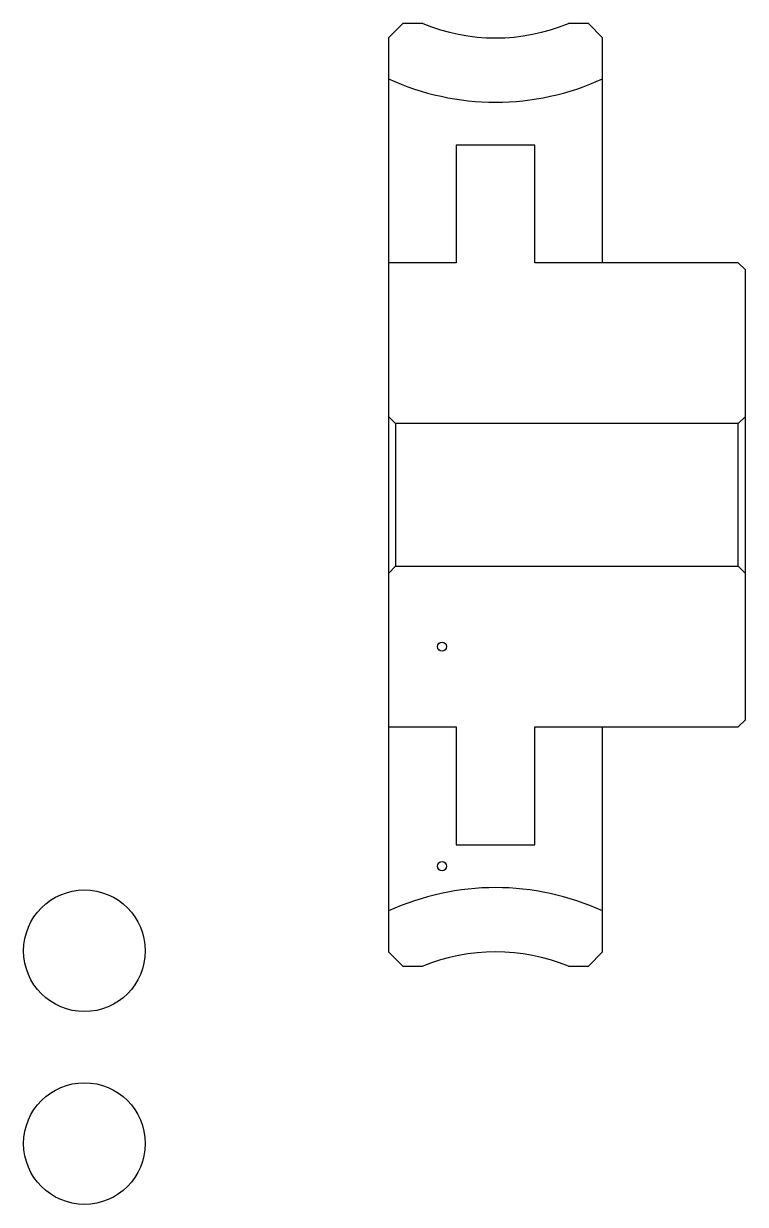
# Model space of a CAD drawing. Header units: metres. Extents: x 111 to 212, y 81 to 247.
import ezdxf

# ---------------------------------------------------------------- set-up
doc = ezdxf.new("R2010")
doc.units = ezdxf.units.M

msp = doc.modelspace()

# ---------------------------------------------------------------- linework, layer by layer
at = {"color": 4}
for p, q in [((211.851837, 191.662033), (210.851837, 190.662033)), ((161.851837, 169.662033), (162.851837, 170.662033)), ((211.851837, 169.662033), (210.851837, 170.662033))]:
    msp.add_line(p, q, dxfattribs=at)
for points in [[(166.653793, 246.662033), (163.851837, 246.662033), (161.851837, 244.662033), (161.851837, 169.662033)], [(191.851837, 213.162033), (191.851837, 244.662033), (189.851837, 246.662033), (187.049881, 246.662033)], [(191.851837, 213.162033), (182.351837, 213.162033), (182.351837, 229.662033), (171.351837, 229.662033), (171.351837, 213.162033), (161.851837, 213.162033)], [(191.851837, 148.162033), (210.851837, 148.162033), (211.851837, 149.162033), (211.851837, 212.162033), (210.851837, 213.162033), (191.851837, 213.162033)], [(161.851837, 191.662033), (162.851837, 190.662033), (162.851837, 170.662033), (210.851837, 170.662033), (210.851837, 190.662033), (162.851837, 190.662033)], [(161.851837, 169.662033), (161.851837, 116.662033), (163.851837, 114.662033), (166.653793, 114.662033)], [(161.851837, 148.162033), (171.351837, 148.162033), (171.351837, 131.662033), (182.351837, 131.662033), (182.351837, 148.162033), (191.851837, 148.162033)], [(187.049881, 114.662033), (189.851837, 114.662033), (191.851837, 116.662033), (191.851837, 148.162033)]]:
    msp.add_lwpolyline(points, dxfattribs=at)
at = {"color": 5}
for centre, radius in [((169.351837, 159.412033), 0.638889), ((169.351837, 128.662033), 0.638889), ((119.259247, 116.819443), 8.518519), ((119.259247, 89.819443), 8.518519)]:
    msp.add_circle(centre, radius, dxfattribs=at)
at = {"color": 4}
for centre, radius, start, end in [((176.851837, 271.662048), 27, 247.80839416, 292.19160389), ((176.851837, 271.662048), 36, 245.37568172, 294.62431828), ((176.851837, 89.662033), 36, 65.37568172, 114.62431828), ((176.851837, 89.662033), 27, 67.80839611, 112.19160584)]:
    msp.add_arc(centre, radius, start, end, dxfattribs=at)

doc.saveas('drawing.dxf')
